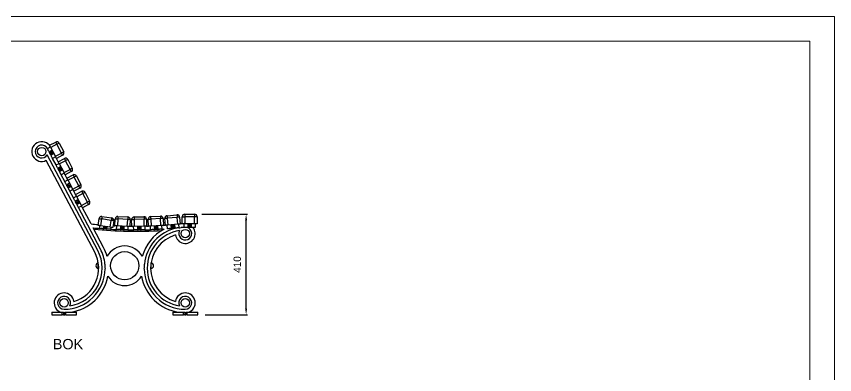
# Model space of a CAD drawing. Header units: millimetres. Extents: x 4278 to 10218, y -3534 to 666.
# Drawn here: x 6910 to 10218, y -782 to 666 of the extents above; entities that cross this region are included whole.
import ezdxf

# ---------------------------------------------------------------- set-up
doc = ezdxf.new("R2010")
doc.units = ezdxf.units.MM
doc.header["$PDSIZE"] = -1
doc.layers.add('tabelka', color=155, linetype='Continuous')
doc.layers.add('WYMIAR', color=96, linetype='Continuous')
doc.dimstyles.new('1-1', dxfattribs={"dimtxt": 30, "dimasz": 25, "dimexe": 6.25, "dimexo": 30, "dimgap": 20.625, "dimtad": 1, "dimdec": 1, "dimtxsty": 'Standard', "dimcen": 0, "dimclrd": 2, "dimclre": 2, "dimclrt": 2, "dimadec": 0, "dimazin": 0, "dimtfac": 1, "dimtdec": 1, "dimtmove": 0, "dimatfit": 3, "dimfxl": 0, "dimarcsym": 0})

# ---------------------------------------------------------------- blocks, each defined once
blk = doc.blocks.new('bok')
at = {"linetype": 'Continuous'}
for p, q in [((-423.7, -509.1), (-398.9, -496)), ((-432.6, -522.3), (-420.2, -515.7)), ((-413.2, -529), (-425.6, -535.5)), ((-394.3, -504.9), (-419, -517.9)), ((-400.4, -553.3), (-419, -517.9)), ((-375.6, -540.2), (-394.3, -504.9)), ((-385.4, -500.2), (-366.8, -535.6)), ((-229, -933.9), (-433, -547.2)), ((-425.6, -535.5), (-424.4, -537.7)), ((-424.4, -537.7), (-412, -531.2)), ((-422.1, -542.2), (-409.7, -535.6)), ((-407.4, -540), (-419.8, -546.6)), ((-419.8, -546.6), (-418.6, -548.8)), ((-418.6, -548.8), (-406.2, -542.3)), ((-399.2, -555.5), (-411.6, -562.1)), ((-397.6, -588.6), (-411.6, -562.1)), ((-400.4, -553.3), (-375.6, -540.2)), ((-370.9, -549.1), (-395.7, -562.2)), ((-388.7, -575.4), (-395.7, -562.2)), ((-241.4, -940.4), (-436.9, -569.8)), ((-397.6, -588.6), (-385.2, -582.1)), ((-388.7, -575.4), (-363.9, -562.4)), ((-359.3, -571.2), (-384, -584.3)), ((-365.4, -619.6), (-384, -584.3)), ((-340.6, -606.6), (-359.3, -571.2)), ((-350.4, -566.5), (-331.8, -601.9)), ((-378.2, -595.3), (-390.6, -601.9)), ((-390.6, -601.9), (-389.4, -604.1)), ((-389.4, -604.1), (-377, -597.5)), ((-387.1, -608.5), (-374.7, -602)), ((-372.4, -606.4), (-384.8, -612.9)), ((-384.8, -612.9), (-383.6, -615.1)), ((-383.6, -615.1), (-371.2, -608.6)), ((-364.2, -621.9), (-376.6, -628.4)), ((-365.4, -619.6), (-340.6, -606.6)), ((-335.9, -615.4), (-360.7, -628.5)), ((-362.6, -654.9), (-376.6, -628.4)), ((-362.6, -654.9), (-350.2, -648.4)), ((-353.7, -641.8), (-360.7, -628.5)), ((-353.7, -641.8), (-328.9, -628.7)), ((-324.3, -637.5), (-349, -650.6)), ((-330.4, -686), (-349, -650.6)), ((-305.6, -672.9), (-324.3, -637.5)), ((-315.4, -632.9), (-296.8, -668.3)), ((-343.2, -661.7), (-355.6, -668.2)), ((-355.6, -668.2), (-354.4, -670.4)), ((-354.4, -670.4), (-342, -663.9)), ((-352.1, -674.8), (-339.7, -668.3)), ((-337.4, -672.7), (-349.8, -679.2)), ((-349.8, -679.2), (-348.6, -681.5)), ((-348.6, -681.5), (-336.2, -674.9)), ((-329.2, -688.2), (-341.6, -694.7)), ((-330.4, -686), (-305.6, -672.9)), ((-301, -681.8), (-325.7, -694.8)), ((-327.6, -721.3), (-341.6, -694.7)), ((-327.6, -721.3), (-315.2, -714.7)), ((-318.7, -708.1), (-325.7, -694.8)), ((-318.7, -708.1), (-294, -695)), ((-289.3, -703.9), (-314.1, -716.9)), ((-295.4, -752.3), (-314.1, -716.9)), ((-270.6, -739.3), (-289.3, -703.9)), ((-280.4, -699.2), (-261.8, -734.6)), ((-308.2, -728), (-320.6, -734.5)), ((-320.6, -734.5), (-319.4, -736.7)), ((-319.4, -736.7), (-307.1, -730.2)), ((-317.1, -741.2), (-304.7, -734.6)), ((-302.4, -739.1), (-314.8, -745.6)), ((-314.8, -745.6), (-313.6, -747.8)), ((-313.6, -747.8), (-301.2, -741.3)), ((-294.2, -754.5), (-306.6, -761.1)), ((-295.4, -752.3), (-270.6, -739.3)), ((-266, -748.1), (-290.7, -761.2)), ((-218.4, -928.3), (-306.6, -761.1)), ((-256.1, -826.7), (-290.7, -761.2)), ((51.3, -793.6), (91.1, -790.2)), ((122.3, -787.8), (162.3, -787.8)), ((122.3, -787.8), (122.3, -797.8)), ((162.3, -787.8), (162.3, -797.8)), ((-227.8, -832.9), (-223.6, -805.2)), ((-213.7, -806.7), (-217.9, -834.4)), ((-174.2, -812.7), (-213.7, -806.7)), ((-212.2, -796.8), (-172.7, -802.8)), ((-178.4, -840.4), (-174.2, -812.7)), ((-164.3, -814.2), (-168.5, -841.9)), ((-159.5, -834.2), (-158, -806.2)), ((-148, -806.8), (-149.5, -834.7)), ((-108.1, -808.8), (-148, -806.8)), ((-147.5, -796.8), (-107.6, -798.8)), ((-109.5, -836.8), (-108.1, -808.8)), ((-98.1, -809.3), (-99.5, -837.3)), ((-91.5, -836.8), (-92, -808.8)), ((-82.1, -798.6), (-42.1, -797.9)), ((-42, -807.9), (-82, -808.6)), ((-82, -808.6), (-81.5, -836.6)), ((-41.5, -835.9), (-42, -807.9)), ((-32, -807.8), (-31.5, -835.8)), ((-23.5, -835.8), (-24.9, -807.9)), ((-15.4, -797.4), (24.6, -795.4)), ((25.1, -805.4), (-14.9, -807.4)), ((-14.9, -807.4), (-13.5, -835.3)), ((26.5, -833.3), (25.1, -805.4)), ((35, -804.9), (36.5, -832.8)), ((44.5, -832.3), (42.1, -804.4)), ((92, -800.2), (52.1, -803.5)), ((52.1, -803.5), (54.5, -831.4)), ((94.3, -828.1), (92, -800.2)), ((101.9, -799.3), (104.3, -827.2)), ((112.3, -825.8), (112.3, -797.8)), ((112.3, -797.8), (122.3, -797.8)), ((122.3, -825.8), (112.3, -825.8)), ((119.8, -840.7), (119.8, -825.8)), ((162.3, -797.8), (122.3, -797.8)), ((122.3, -797.8), (122.3, -825.8)), ((162.3, -825.8), (122.3, -825.8)), ((134.8, -825.8), (134.8, -840.7)), ((137.3, -825.8), (137.3, -840.7)), ((142.3, -840.7), (142.3, -825.8)), ((147.3, -840.7), (147.3, -825.8)), ((149.8, -840.7), (149.8, -825.8)), ((162.3, -825.8), (162.3, -797.8)), ((172.3, -797.8), (162.3, -797.8)), ((172.3, -825.8), (162.3, -825.8)), ((164.8, -825.8), (164.8, -840.7)), ((172.3, -797.8), (172.3, -825.8)), ((-206, -921.7), (-247.7, -842.7)), ((-222.1, -845), (-220.4, -834)), ((-178.4, -840.4), (-217.9, -834.4)), ((-205.6, -836.2), (-207.1, -846.2)), ((-203.1, -836.6), (-204.6, -846.4)), ((-198.2, -837.4), (-199.6, -846.8)), ((-194.7, -847.1), (-193.3, -838.1)), ((-192.2, -847.3), (-190.9, -838.5)), ((-176.1, -840.7), (-177.2, -848.3)), ((-152.7, -849.5), (-152, -834.6)), ((-109.5, -836.8), (-149.5, -834.7)), ((-137, -835.4), (-137.7, -850.1)), ((-134.5, -835.5), (-135.2, -850.2)), ((-130.2, -850.4), (-129.5, -835.8)), ((-129.5, -835.8), (-130.2, -850.4)), ((-130.2, -850.4), (-130.2, -850.4)), ((-125.2, -850.5), (-124.5, -836)), ((-122.7, -850.6), (-122, -836.1)), ((-107, -836.9), (-107.7, -851)), ((-83.7, -851.2), (-84, -836.7)), ((-41.5, -835.9), (-81.5, -836.6)), ((-69, -836.4), (-68.7, -851.3)), ((-66.5, -836.4), (-66.2, -851.2)), ((-61.5, -836.3), (-61.2, -850.7)), ((-61.2, -850.7), (-61.5, -836.3)), ((-61.2, -850.7), (-61.2, -851.2)), ((-56.2, -851.2), (-56.5, -836.2)), ((-53.7, -851.1), (-54, -836.2)), ((-39, -835.9), (-38.7, -850.9)), ((-15.2, -850.2), (-16, -835.5)), ((26.5, -833.3), (-13.5, -835.3)), ((-1, -834.7), (-0.2, -849.6)), ((1.5, -834.6), (2.3, -849.5)), ((6.5, -834.3), (7.2, -849.3)), ((7.2, -849.3), (6.5, -834.3)), ((12.2, -849.1), (11.5, -834.1)), ((14.9, -848.9), (14, -834)), ((29, -833.2), (29.9, -848.1)), ((53.2, -846.5), (52, -831.7)), ((94.3, -828.1), (54.5, -831.4)), ((66.9, -830.4), (68.2, -845.3)), ((69.4, -830.2), (70.7, -845.1)), ((75.7, -844.7), (74.4, -829.8)), ((74.4, -829.8), (75.7, -844.7)), ((80.7, -844.3), (79.4, -829.3)), ((83.4, -844), (81.9, -829.1)), ((96.8, -827.9), (98.3, -842.6)), ((134.8, -840.7), (119.8, -840.7)), ((137.3, -840.7), (134.8, -840.7)), ((142.3, -840.7), (137.3, -840.7)), ((147.3, -840.7), (142.3, -840.7)), ((149.8, -840.7), (147.3, -840.7)), ((164.8, -840.7), (149.8, -840.7)), ((-226.8, -984.7), (-226.8, -984.7)), ((-226.8, -995.7), (-226.8, -984.7)), ((-13.6, -995.7), (-13.6, -984.7)), ((-226.8, -1006.7), (-226.8, -995.7)), ((-226.8, -1006.7), (-225.2, -1006.7)), ((-15.2, -1006.7), (-13.6, -1006.7)), ((-13.6, -1006.7), (-13.6, -995.7)), ((-415.2, -1183.7), (-415.2, -1193.7)), ((-415.2, -1183.7), (-372.7, -1183.7)), ((-372.7, -1193.7), (-372.7, -1183.7)), ((-372.7, -1183.7), (-367.7, -1183.7)), ((-367.7, -1183.7), (-367.7, -1193.7)), ((-362.7, -1193.7), (-362.7, -1183.7)), ((-362.7, -1183.7), (-357.7, -1183.7)), ((-357.7, -1183.7), (-315.2, -1183.7)), ((-357.7, -1193.7), (-357.7, -1183.7)), ((-315.2, -1193.7), (-315.2, -1183.7)), ((74.8, -1183.7), (74.8, -1193.7)), ((74.8, -1183.7), (117.3, -1183.7)), ((117.3, -1193.7), (117.3, -1183.7)), ((117.3, -1183.7), (122.3, -1183.7)), ((122.3, -1183.7), (122.3, -1193.7)), ((127.3, -1193.7), (127.3, -1183.7)), ((127.3, -1183.7), (132.3, -1183.7)), ((132.3, -1183.7), (174.8, -1183.7)), ((132.3, -1193.7), (132.3, -1183.7)), ((174.8, -1193.7), (174.8, -1183.7)), ((-415.2, -1193.7), (-372.7, -1193.7)), ((-367.7, -1193.7), (-372.7, -1193.7)), ((-367.7, -1193.7), (-362.7, -1193.7)), ((-357.7, -1193.7), (-362.7, -1193.7)), ((-357.7, -1193.7), (-315.2, -1193.7)), ((74.8, -1193.7), (117.3, -1193.7)), ((122.3, -1193.7), (117.3, -1193.7)), ((122.3, -1193.7), (127.3, -1193.7)), ((132.3, -1193.7), (127.3, -1193.7)), ((132.3, -1193.7), (174.8, -1193.7))]:
    blk.add_line(p, q, dxfattribs=at)
at = {"linetype": 'Continuous', "flags": 128}
for points in [[(-398.9, -496), (-398.9, -496.2), (-398.6, -496.7), (-398.2, -497.5), (-397.6, -498.6), (-396.9, -500), (-396.1, -501.5), (-395.2, -503.1), (-394.3, -504.9)], [(-425.6, -535.5), (-426.7, -533.4), (-427.8, -531.4), (-428.8, -529.5), (-429.7, -527.7), (-430.5, -526.1), (-431.3, -524.8), (-431.8, -523.7), (-432.2, -522.9), (-432.5, -522.4), (-432.6, -522.3)], [(-419, -517.9), (-420, -516.2), (-420.8, -514.6), (-421.6, -513), (-422.3, -511.7), (-422.9, -510.6), (-423.4, -509.8), (-423.6, -509.3), (-423.7, -509.1)], [(-385.4, -500.2), (-385.6, -500.3), (-386.1, -500.6), (-386.9, -501), (-388, -501.6), (-389.4, -502.3), (-390.9, -503.1), (-392.5, -504), (-394.3, -504.9)], [(-422.1, -542.2), (-422.5, -541.3), (-423, -540.5), (-423.4, -539.7), (-423.7, -539), (-424, -538.5), (-424.2, -538.1), (-424.4, -537.8), (-424.4, -537.7)], [(-419.8, -546.6), (-419.8, -546.5), (-419.9, -546.2), (-420.2, -545.8), (-420.4, -545.3), (-420.8, -544.6), (-421.2, -543.9), (-421.6, -543), (-422.1, -542.2)], [(-411.6, -562.1), (-411.7, -561.9), (-411.9, -561.4), (-412.4, -560.6), (-412.9, -559.5), (-413.6, -558.2), (-414.5, -556.6), (-415.4, -554.8), (-416.4, -552.9), (-417.5, -550.9), (-418.6, -548.8)], [(-395.7, -562.2), (-395.8, -562), (-396.1, -561.5), (-396.5, -560.7), (-397.1, -559.6), (-397.8, -558.2), (-398.6, -556.7), (-399.5, -555), (-400.4, -553.3)], [(-366.8, -535.6), (-366.9, -535.7), (-367.4, -535.9), (-368.3, -536.4), (-369.4, -536.9), (-370.7, -537.7), (-372.2, -538.5), (-373.9, -539.3), (-375.6, -540.2)], [(-370.9, -549.1), (-371, -548.9), (-371.3, -548.4), (-371.7, -547.6), (-372.3, -546.5), (-373, -545.2), (-373.8, -543.6), (-374.7, -542), (-375.6, -540.2)], [(-390.6, -601.9), (-391.7, -599.8), (-392.8, -597.8), (-393.8, -595.8), (-394.7, -594.1), (-395.5, -592.5), (-396.3, -591.1), (-396.8, -590), (-397.2, -589.2), (-397.5, -588.8), (-397.6, -588.6)], [(-384, -584.3), (-385, -582.5), (-385.8, -580.9), (-386.6, -579.4), (-387.3, -578), (-387.9, -576.9), (-388.4, -576.1), (-388.6, -575.6), (-388.7, -575.4)], [(-363.9, -562.4), (-363.9, -562.5), (-363.6, -563), (-363.2, -563.9), (-362.6, -565), (-361.9, -566.3), (-361.1, -567.8), (-360.2, -569.5), (-359.3, -571.2)], [(-350.4, -566.5), (-350.6, -566.6), (-351.1, -566.9), (-351.9, -567.3), (-353, -567.9), (-354.4, -568.6), (-355.9, -569.4), (-357.6, -570.3), (-359.3, -571.2)], [(-387.1, -608.5), (-387.5, -607.6), (-388, -606.8), (-388.4, -606), (-388.7, -605.4), (-389, -604.8), (-389.2, -604.4), (-389.4, -604.2), (-389.4, -604.1)], [(-384.8, -612.9), (-384.8, -612.8), (-384.9, -612.6), (-385.2, -612.2), (-385.4, -611.6), (-385.8, -610.9), (-386.2, -610.2), (-386.6, -609.4), (-387.1, -608.5)], [(-376.6, -628.4), (-376.7, -628.2), (-376.9, -627.7), (-377.4, -626.9), (-377.9, -625.9), (-378.6, -624.5), (-379.5, -622.9), (-380.4, -621.1), (-381.4, -619.2), (-382.5, -617.2), (-383.6, -615.1)], [(-360.7, -628.5), (-360.8, -628.3), (-361.1, -627.8), (-361.5, -627), (-362.1, -625.9), (-362.8, -624.6), (-363.6, -623), (-364.5, -621.4), (-365.4, -619.6)], [(-331.8, -601.9), (-331.9, -602), (-332.4, -602.3), (-333.3, -602.7), (-334.4, -603.3), (-335.7, -604), (-337.2, -604.8), (-338.9, -605.7), (-340.6, -606.6)], [(-335.9, -615.4), (-336, -615.3), (-336.3, -614.8), (-336.7, -613.9), (-337.3, -612.8), (-338, -611.5), (-338.8, -610), (-339.7, -608.3), (-340.6, -606.6)], [(-355.6, -668.2), (-356.7, -666.1), (-357.8, -664.1), (-358.8, -662.2), (-359.7, -660.4), (-360.5, -658.8), (-361.3, -657.5), (-361.8, -656.4), (-362.3, -655.6), (-362.5, -655.1), (-362.6, -654.9)], [(-349, -650.6), (-350, -648.9), (-350.8, -647.2), (-351.6, -645.7), (-352.3, -644.4), (-352.9, -643.3), (-353.4, -642.4), (-353.6, -641.9), (-353.7, -641.8)], [(-328.9, -628.7), (-328.9, -628.9), (-328.6, -629.4), (-328.2, -630.2), (-327.6, -631.3), (-326.9, -632.6), (-326.1, -634.2), (-325.2, -635.8), (-324.3, -637.5)], [(-315.4, -632.9), (-315.6, -633), (-316.1, -633.2), (-316.9, -633.7), (-318, -634.2), (-319.4, -634.9), (-320.9, -635.8), (-322.6, -636.6), (-324.3, -637.5)], [(-352.1, -674.8), (-352.6, -674), (-353, -673.1), (-353.4, -672.4), (-353.7, -671.7), (-354, -671.1), (-354.3, -670.7), (-354.4, -670.5), (-354.4, -670.4)], [(-349.8, -679.2), (-349.8, -679.2), (-349.9, -678.9), (-350.2, -678.5), (-350.4, -678), (-350.8, -677.3), (-351.2, -676.5), (-351.6, -675.7), (-352.1, -674.8)], [(-341.6, -694.7), (-341.7, -694.6), (-341.9, -694.1), (-342.4, -693.3), (-342.9, -692.2), (-343.6, -690.8), (-344.5, -689.3), (-345.4, -687.5), (-346.4, -685.6), (-347.5, -683.5), (-348.6, -681.5)], [(-325.7, -694.8), (-325.8, -694.7), (-326.1, -694.2), (-326.5, -693.3), (-327.1, -692.2), (-327.8, -690.9), (-328.6, -689.4), (-329.5, -687.7), (-330.4, -686)], [(-296.8, -668.3), (-296.9, -668.3), (-297.4, -668.6), (-298.3, -669), (-299.4, -669.6), (-300.7, -670.3), (-302.2, -671.1), (-303.9, -672), (-305.6, -672.9)], [(-301, -681.8), (-301, -681.6), (-301.3, -681.1), (-301.7, -680.3), (-302.3, -679.2), (-303, -677.8), (-303.8, -676.3), (-304.7, -674.6), (-305.6, -672.9)], [(-320.6, -734.5), (-321.7, -732.5), (-322.8, -730.4), (-323.8, -728.5), (-324.7, -726.7), (-325.5, -725.1), (-326.3, -723.8), (-326.8, -722.7), (-327.3, -721.9), (-327.5, -721.4), (-327.6, -721.3)], [(-314.1, -716.9), (-315, -715.2), (-315.8, -713.6), (-316.6, -712), (-317.3, -710.7), (-317.9, -709.6), (-318.4, -708.8), (-318.6, -708.3), (-318.7, -708.1)], [(-294, -695), (-293.9, -695.2), (-293.6, -695.7), (-293.2, -696.5), (-292.6, -697.6), (-291.9, -699), (-291.1, -700.5), (-290.2, -702.1), (-289.3, -703.9)], [(-280.4, -699.2), (-280.6, -699.3), (-281.1, -699.6), (-281.9, -700), (-283, -700.6), (-284.4, -701.3), (-285.9, -702.1), (-287.6, -703), (-289.3, -703.9)], [(-317.1, -741.2), (-317.6, -740.3), (-318, -739.5), (-318.4, -738.7), (-318.7, -738), (-319, -737.5), (-319.3, -737.1), (-319.4, -736.8), (-319.4, -736.7)], [(-314.8, -745.6), (-314.8, -745.5), (-314.9, -745.2), (-315.2, -744.8), (-315.5, -744.3), (-315.8, -743.6), (-316.2, -742.9), (-316.6, -742), (-317.1, -741.2)], [(-306.6, -761.1), (-306.7, -760.9), (-306.9, -760.4), (-307.4, -759.6), (-307.9, -758.5), (-308.7, -757.2), (-309.5, -755.6), (-310.4, -753.8), (-311.4, -751.9), (-312.5, -749.9), (-313.6, -747.8)], [(-290.7, -761.2), (-290.8, -761), (-291.1, -760.5), (-291.5, -759.7), (-292.1, -758.6), (-292.8, -757.2), (-293.6, -755.7), (-294.5, -754), (-295.4, -752.3)], [(-261.8, -734.6), (-261.9, -734.7), (-262.4, -734.9), (-263.3, -735.4), (-264.4, -736), (-265.7, -736.7), (-267.2, -737.5), (-268.9, -738.3), (-270.6, -739.3)], [(-266, -748.1), (-266, -747.9), (-266.3, -747.4), (-266.7, -746.6), (-267.3, -745.5), (-268, -744.2), (-268.8, -742.6), (-269.7, -741), (-270.6, -739.3)], [(51.3, -793.6), (51.3, -793.8), (51.3, -794.3), (51.4, -795.3), (51.5, -796.5), (51.6, -798), (51.8, -799.7), (51.9, -801.6), (52.1, -803.5)], [(91.1, -790.2), (91.1, -790.4), (91.2, -791), (91.3, -791.9), (91.4, -793.1), (91.5, -794.6), (91.6, -796.4), (91.8, -798.2), (92, -800.2)], [(-223.6, -805.2), (-223.4, -805.2), (-222.8, -805.3), (-221.9, -805.4), (-220.7, -805.6), (-219.2, -805.8), (-217.5, -806.1), (-215.6, -806.4), (-213.7, -806.7)], [(-212.2, -796.8), (-212.2, -797), (-212.3, -797.5), (-212.5, -798.5), (-212.6, -799.7), (-212.9, -801.2), (-213.1, -802.9), (-213.4, -804.8), (-213.7, -806.7)], [(-172.7, -802.8), (-172.7, -803), (-172.8, -803.6), (-172.9, -804.5), (-173.1, -805.7), (-173.3, -807.2), (-173.6, -808.9), (-173.9, -810.8), (-174.2, -812.7)], [(-164.3, -814.2), (-164.5, -814.2), (-165, -814.1), (-165.9, -814), (-167.2, -813.8), (-168.7, -813.5), (-170.4, -813.3), (-172.2, -813), (-174.2, -812.7)], [(-158, -806.2), (-157.8, -806.2), (-157.3, -806.3), (-156.3, -806.3), (-155.1, -806.4), (-153.6, -806.5), (-151.9, -806.6), (-150, -806.7), (-148, -806.8)], [(-147.5, -796.8), (-147.5, -797), (-147.6, -797.5), (-147.6, -798.4), (-147.7, -799.7), (-147.8, -801.2), (-147.8, -802.9), (-147.9, -804.8), (-148, -806.8)], [(-107.6, -798.8), (-107.6, -799), (-107.6, -799.6), (-107.7, -800.5), (-107.7, -801.7), (-107.8, -803.2), (-107.9, -805), (-108, -806.8), (-108.1, -808.8)], [(-98.1, -809.3), (-98.3, -809.3), (-98.9, -809.3), (-99.8, -809.2), (-101, -809.2), (-102.5, -809.1), (-104.3, -809), (-106.1, -808.9), (-108.1, -808.8)], [(-92, -808.8), (-91.8, -808.8), (-91.2, -808.8), (-90.3, -808.8), (-89, -808.7), (-87.5, -808.7), (-85.8, -808.7), (-83.9, -808.7), (-82, -808.6)], [(-82.1, -798.6), (-82.1, -798.8), (-82.1, -799.4), (-82.1, -800.3), (-82.1, -801.6), (-82, -803.1), (-82, -804.8), (-82, -806.7), (-82, -808.6)], [(-42.1, -797.9), (-42.1, -798.1), (-42.1, -798.7), (-42.1, -799.6), (-42.1, -800.9), (-42.1, -802.4), (-42, -804.1), (-42, -806), (-42, -807.9)], [(-32, -807.8), (-32.2, -807.8), (-32.7, -807.8), (-33.6, -807.8), (-34.9, -807.8), (-36.4, -807.9), (-38.1, -807.9), (-40, -807.9), (-42, -807.9)], [(-24.9, -807.9), (-24.7, -807.9), (-24.1, -807.8), (-23.2, -807.8), (-21.9, -807.7), (-20.4, -807.7), (-18.7, -807.6), (-16.8, -807.5), (-14.9, -807.4)], [(-15.4, -797.4), (-15.4, -797.6), (-15.4, -798.2), (-15.3, -799.1), (-15.2, -800.3), (-15.2, -801.8), (-15.1, -803.6), (-15, -805.4), (-14.9, -807.4)], [(24.6, -795.4), (24.6, -795.6), (24.6, -796.1), (24.6, -797.1), (24.7, -798.3), (24.8, -799.8), (24.9, -801.5), (25, -803.4), (25.1, -805.4)], [(35, -804.9), (34.9, -804.9), (34.3, -804.9), (33.4, -804.9), (32.1, -805), (30.6, -805.1), (28.9, -805.2), (27, -805.3), (25.1, -805.4)], [(42.1, -804.4), (42.3, -804.4), (42.9, -804.3), (43.8, -804.2), (45.1, -804.1), (46.6, -804), (48.3, -803.9), (50.2, -803.7), (52.1, -803.5)], [(101.9, -799.3), (101.7, -799.4), (101.2, -799.4), (100.3, -799.5), (99, -799.6), (97.5, -799.7), (95.8, -799.9), (93.9, -800), (92, -800.2)], [(105.9, -826.7), (104.7, -826.8), (104.3, -826.9)], [(-217.9, -834.4), (-219.9, -834.1), (-221.7, -833.8), (-223.4, -833.5), (-224.9, -833.3), (-226.1, -833.1), (-227.1, -833), (-227.6, -832.9), (-227.8, -832.9)], [(-168.5, -841.9), (-168.7, -841.9), (-169.3, -841.8), (-170.2, -841.6), (-171.4, -841.4), (-172.9, -841.2), (-174.6, -841), (-176.5, -840.7), (-178.4, -840.4)], [(-149.5, -834.7), (-151.4, -834.6), (-153.3, -834.5), (-155, -834.4), (-156.5, -834.4), (-157.8, -834.3), (-158.7, -834.2), (-159.3, -834.2), (-159.5, -834.2)], [(-99.5, -837.3), (-99.7, -837.3), (-100.3, -837.2), (-101.2, -837.2), (-102.5, -837.1), (-104, -837), (-105.7, -837), (-107.6, -836.9), (-109.5, -836.8)], [(-81.5, -836.6), (-83.4, -836.7), (-85.3, -836.7), (-87, -836.7), (-88.5, -836.7), (-89.8, -836.8), (-90.7, -836.8), (-91.3, -836.8), (-91.5, -836.8)], [(-31.5, -835.8), (-31.7, -835.8), (-32.2, -835.8), (-33.2, -835.8), (-34.4, -835.8), (-35.9, -835.8), (-37.7, -835.9), (-39.5, -835.9), (-41.5, -835.9)], [(-13.5, -835.3), (-15.4, -835.4), (-17.3, -835.5), (-19, -835.6), (-20.5, -835.7), (-21.8, -835.8), (-22.7, -835.8), (-23.3, -835.8), (-23.5, -835.8)], [(7.2, -849.3), (7.2, -849.3), (7.2, -849.3), (7.2, -849.3), (7.2, -849.3), (7.2, -849.3), (7.2, -849.3), (7.2, -849.3), (7.2, -849.3)], [(36.5, -832.8), (36.3, -832.8), (35.7, -832.9), (34.8, -832.9), (33.5, -833), (32, -833), (30.3, -833.1), (28.4, -833.2), (26.5, -833.3)], [(54.5, -831.4), (52.5, -831.6), (50.6, -831.8), (48.9, -831.9), (47.4, -832), (46.2, -832.1), (45.3, -832.2), (44.7, -832.3), (44.5, -832.3)], [(104.3, -827.2), (104.1, -827.3), (103.5, -827.3), (102.6, -827.4), (101.4, -827.5), (99.9, -827.6), (98.1, -827.8), (96.3, -827.9), (94.3, -828.1)]]:
    blk.add_lwpolyline(points, dxfattribs=at)
at = {"linetype": 'Continuous'}
for centre, radius in [((-455.6, -534.4), 17), ((124.8, -865.7), 17), ((-120.2, -995.7), 57), ((-365.2, -1145.7), 17), ((124.8, -1145.7), 17)]:
    blk.add_circle(centre, radius, dxfattribs=at)
for centre, radius, start, end in [((-455.6, -534.4), 40, 27.8153, 297.8153), ((-394.3, -504.9), 10, 27.8153, 117.8153), ((-455.6, -534.4), 26, 27.8153, 330.3943), ((-375.6, -540.2), 10, 297.8153, 27.8153), ((-359.3, -571.2), 10, 27.8153, 117.8153), ((-340.6, -606.6), 10, 297.8153, 27.8153), ((-324.3, -637.5), 10, 27.8153, 117.8153), ((-305.6, -672.9), 10, 297.8153, 27.8153), ((-289.3, -703.9), 10, 27.8153, 117.8153), ((-270.6, -739.3), 10, 297.8153, 27.8153), ((52.1, -803.5), 10, 94.8167, 184.8167), ((92, -800.2), 10, 4.8167, 94.8167), ((122.3, -797.8), 10, 90, 180), ((162.3, -797.8), 10, 0, 90), ((-75.1, 885.1), 1721.4, 263.9643, 264.9282), ((-213.7, -806.7), 10, 81.3431, 171.3431), ((-174.2, -812.7), 10, 351.3431, 81.3431), ((-148, -806.8), 10, 87.0671, 177.0671), ((-108.1, -808.8), 10, 357.0671, 87.0671), ((-82, -808.6), 10, 90.9735, 180.9735), ((-42, -807.9), 10, 0.9735, 90.9735), ((-14.9, -807.4), 10, 92.8844, 182.8844), ((25.1, -805.4), 10, 2.8844, 92.8844), ((124.8, -1005.7), 180, 91.5918, 96.0357), ((-75.1, 885.1), 1736.4, 264.2957, 265.1452), ((-75.1, 885.1), 1741.4, 264.4046, 273.4389), ((-75.1, 885.1), 1736.4, 265.6414, 265.7226), ((-75.1, 885.1), 1736.4, 266.0527, 266.1332), ((-75.1, 885.1), 1736.4, 266.6301, 267.4386), ((-75.1, 885.1), 1721.4, 266.9318, 267.1922), ((-75.1, 885.1), 1736.4, 267.9336, 268.016), ((-75.1, 885.1), 1736.4, 268.3468, 268.4291), ((-75.1, 885.1), 1736.4, 268.9242, 269.7162), ((-75.1, 885.1), 1721.4, 269.1897, 269.4556), ((-75.1, 885.1), 1736.4, 270.2113, 270.2937), ((-75.1, 885.1), 1736.4, 270.6237, 270.7063), ((124.8, -1005.7), 180, 118.4836, 164.9958), ((124.8, -1005.7), 166, 102.0475, 174.4653), ((-75.1, 885.1), 1736.4, 271.2012, 271.977), ((-75.1, 885.1), 1721.4, 271.4529, 271.7194), ((124.8, -1005.7), 154, 98.557, 261.443), ((-75.1, 885.1), 1736.4, 272.472, 272.5544), ((-75.1, 885.1), 1736.4, 272.8844, 272.9719), ((-75.1, 885.1), 1736.4, 273.4669, 273.7671), ((-75.1, 885.1), 1721.4, 273.7166, 273.9845), ((-75.1, 885.1), 1736.4, 274.7342, 274.8167), ((-75.1, 885.1), 1736.4, 275.1496, 275.2371), ((124.8, -865.7), 40, 188.2132, 38.6822), ((-75.1, 885.1), 1736.4, 275.7321, 276.0357), ((124.8, -865.7), 26, 151.8015, 74.0576), ((124.8, -1005.7), 165, 90, 96.0357), ((124.8, -1005.7), 140, 106.4264, 253.5736), ((-365.2, -1005.7), 180, 15.0042, 27.8153), ((-120.2, -995.7), 80, 27.226, 152.774), ((-365.2, -1005.7), 154, 278.557, 27.8153), ((-365.2, -1005.7), 140, 286.4264, 27.8153), ((-365.2, -1005.7), 166, 5.5347, 27.8153), ((-225.8, -995.7), 11.1, 95.4526, 264.5474), ((-120.2, -995.7), 80, 175.6913, 188.9833), ((-120.2, -995.7), 80, 351.0167, 4.3087), ((-14.7, -995.7), 11.1, 0, 84.5474), ((-365.2, -1005.7), 166, 270, 359.1399), ((124.8, -1005.7), 166, 180.8601, 270), ((-14.7, -995.7), 11.1, 275.4526, 0), ((-365.2, -1005.7), 180, 278.5491, 349.6704), ((-120.2, -995.7), 80, 211.9006, 328.0994), ((124.8, -1005.7), 180, 190.3296, 261.4509), ((-365.2, -1145.7), 40, 8.2132, 251.8051), ((-365.2, -1145.7), 26, 331.8015, 270), ((124.8, -1145.7), 40, 288.1949, 171.7868), ((124.8, -1145.7), 26, 270, 208.1985)]:
    blk.add_arc(centre, radius, start, end, dxfattribs=at)
for points, knots in [([(-207.1, -846.2), (-207.9, -846.2), (-209.6, -846), (-212.1, -845.9), (-214.4, -845.7), (-216.5, -845.5), (-218.4, -845.3), (-219.9, -845.2), (-221, -845.1), (-221.9, -845.1), (-222, -845), (-222.1, -845)], [0, 0, 0, 0, 0.107745, 0.21549, 0.323241, 0.430993, 0.538587, 0.646178, 0.753511, 0.860844, 1, 1, 1, 1]), ([(-199.6, -846.8), (-200.2, -846.8), (-201.3, -846.7), (-202.8, -846.6), (-204, -846.5), (-204.6, -846.4), (-204.6, -846.4), (-204.6, -846.4)], [0, 0, 0, 0, 0.215521, 0.431056, 0.646263, 0.860841, 1, 1, 1, 1]), ([(-194.7, -847.1), (-194.7, -847.1), (-194.8, -847.1), (-195.7, -847.1), (-197, -847), (-198.3, -846.9), (-199.3, -846.8), (-199.6, -846.8)], [0, 0, 0, 0, 0.214578, 0.429136, 0.644027, 0.859604, 1, 1, 1, 1]), ([(-177.2, -848.3), (-177.2, -848.3), (-177.3, -848.3), (-178, -848.2), (-179, -848.2), (-180.4, -848.1), (-182.1, -848), (-184.2, -847.8), (-186.4, -847.7), (-189.1, -847.5), (-191.1, -847.4), (-192.2, -847.3)], [0, 0, 0, 0, 0.105338, 0.213736, 0.319075, 0.427454, 0.533008, 0.641599, 0.747567, 0.856589, 1, 1, 1, 1]), ([(-137.7, -850.1), (-138.6, -850.1), (-140.3, -850), (-142.7, -849.9), (-145, -849.9), (-147.2, -849.8), (-149, -849.7), (-150.5, -849.6), (-151.7, -849.6), (-152.5, -849.5), (-152.7, -849.5), (-152.7, -849.5)], [0, 0, 0, 0, 0.107407, 0.214813, 0.322221, 0.429628, 0.537026, 0.644426, 0.75182, 0.859214, 1, 1, 1, 1]), ([(-130.2, -850.4), (-130.8, -850.4), (-131.9, -850.3), (-133.4, -850.3), (-134.6, -850.2), (-135.2, -850.2), (-135.2, -850.2), (-135.2, -850.2)], [0, 0, 0, 0, 0.214739, 0.429479, 0.644195, 0.858884, 1, 1, 1, 1]), ([(-125.2, -850.5), (-125.3, -850.5), (-125.4, -850.5), (-126.3, -850.5), (-127.5, -850.5), (-128.9, -850.4), (-129.9, -850.4), (-130.2, -850.4)], [0, 0, 0, 0, 0.214638, 0.429282, 0.643943, 0.858648, 1, 1, 1, 1]), ([(-107.7, -851), (-107.8, -851), (-107.9, -851), (-108.5, -850.9), (-109.5, -850.9), (-111, -850.9), (-112.7, -850.9), (-114.7, -850.8), (-117, -850.8), (-119.7, -850.7), (-121.6, -850.6), (-122.7, -850.6)], [0, 0, 0, 0, 0.107348, 0.214694, 0.32204, 0.429385, 0.536757, 0.644128, 0.751546, 0.858962, 1, 1, 1, 1]), ([(-68.7, -851.3), (-69.6, -851.3), (-71.3, -851.3), (-73.7, -851.3), (-76, -851.3), (-78.1, -851.3), (-80, -851.3), (-81.5, -851.3), (-82.7, -851.2), (-83.5, -851.2), (-83.7, -851.2), (-83.7, -851.2)], [0, 0, 0, 0, 0.1074141, 0.2148289, 0.3222434, 0.4296576, 0.5370737, 0.6444898, 0.7518951, 0.8592996, 1, 1, 1, 1]), ([(-61.2, -851.2), (-61.4, -851.2), (-62.2, -851.2), (-63.5, -851.2), (-64.9, -851.2), (-65.8, -851.2), (-66.2, -851.2), (-66.2, -851.2), (-66.2, -851.2)], [0, 0, 0, 0, 0.07781, 0.29247, 0.507134, 0.721789, 0.936435, 1, 1, 1, 1]), ([(-56.2, -851.2), (-56.3, -851.2), (-56.4, -851.2), (-57.3, -851.2), (-58.5, -851.2), (-59.9, -851.2), (-60.9, -851.2), (-61.2, -851.2)], [0, 0, 0, 0, 0.214686, 0.429376, 0.644066, 0.858759, 1, 1, 1, 1]), ([(-38.7, -850.9), (-38.8, -850.9), (-38.9, -850.9), (-39.5, -850.9), (-40.5, -850.9), (-42, -850.9), (-43.7, -851), (-45.7, -851), (-48, -851.1), (-50.7, -851.1), (-52.6, -851.1), (-53.7, -851.1)], [0, 0, 0, 0, 0.1073985, 0.214799, 0.3221977, 0.4295989, 0.5369982, 0.6443991, 0.7517979, 0.8591971, 1, 1, 1, 1]), ([(-0.2, -849.6), (-1.1, -849.7), (-2.8, -849.8), (-5.2, -849.9), (-7.5, -849.9), (-9.7, -850), (-11.5, -850.1), (-13, -850.2), (-14.2, -850.2), (-15, -850.2), (-15.2, -850.2), (-15.2, -850.2)], [0, 0, 0, 0, 0.1074035, 0.2148074, 0.3222105, 0.4296146, 0.5370212, 0.6444278, 0.7518314, 0.8592344, 1, 1, 1, 1]), ([(7.2, -849.3), (6.7, -849.3), (5.6, -849.4), (4.1, -849.5), (2.9, -849.5), (2.3, -849.5), (2.3, -849.5), (2.3, -849.5)], [0, 0, 0, 0, 0.214695, 0.42939, 0.644089, 0.85878, 1, 1, 1, 1]), ([(12.2, -849.1), (12.2, -849.1), (12.1, -849.1), (11.2, -849.1), (10, -849.2), (8.5, -849.2), (7.6, -849.3), (7.2, -849.3)], [0, 0, 0, 0, 0.214696, 0.429388, 0.64408, 0.858774, 1, 1, 1, 1]), ([(29.9, -848.1), (29.8, -848.1), (29.7, -848.1), (29.1, -848.1), (28.1, -848.2), (26.6, -848.3), (24.9, -848.4), (22.9, -848.5), (20.6, -848.6), (17.9, -848.8), (16, -848.9), (14.9, -848.9)], [0, 0, 0, 0, 0.1074, 0.214798, 0.322198, 0.429597, 0.536996, 0.644394, 0.751792, 0.85919, 1, 1, 1, 1]), ([(68.2, -845.3), (67.3, -845.4), (65.7, -845.5), (63.2, -845.7), (60.9, -845.9), (58.8, -846.1), (57, -846.2), (55.4, -846.3), (54.3, -846.4), (53.4, -846.5), (53.3, -846.5), (53.2, -846.5)], [0, 0, 0, 0, 0.107398, 0.214796, 0.322194, 0.429591, 0.536992, 0.644393, 0.751796, 0.859198, 1, 1, 1, 1]), ([(75.7, -844.7), (75.1, -844.8), (74, -844.9), (72.5, -845), (71.4, -845.1), (70.8, -845.1), (70.7, -845.1), (70.7, -845.1)], [0, 0, 0, 0, 0.214694, 0.429388, 0.644081, 0.858771, 1, 1, 1, 1]), ([(80.7, -844.3), (80.7, -844.3), (80.6, -844.3), (79.7, -844.3), (78.4, -844.5), (77, -844.6), (76.1, -844.7), (75.7, -844.7)], [0, 0, 0, 0, 0.214696, 0.429387, 0.644079, 0.858773, 1, 1, 1, 1]), ([(98.3, -842.6), (98.3, -842.6), (98.2, -842.6), (97.5, -842.7), (96.5, -842.8), (95.1, -842.9), (93.3, -843.1), (91.3, -843.3), (89.1, -843.5), (86.4, -843.7), (84.5, -843.9), (83.4, -844)], [0, 0, 0, 0, 0.105865, 0.214799, 0.320666, 0.4296, 0.535464, 0.644399, 0.750262, 0.859196, 1, 1, 1, 1])]:
    blk.add_open_spline(points, degree=3, knots=knots, dxfattribs=at)
blk = doc.blocks.new('*D9')
at = {"layer": 'Defpoints', "color": 0}
for p in [(7630.7, -134.1), (7839, -134.1), (7643.2, -540.1)]:
    blk.add_point(p, dxfattribs=at)
at = {"layer": 'WYMIAR', "color": 2, "lineweight": -2}
for p, q in [((7660.7, -134.1), (7845.2, -134.1)), ((7839, -515.1), (7839, -159.1)), ((7673.2, -540.1), (7845.2, -540.1))]:
    blk.add_line(p, q, dxfattribs=at)
at = {"layer": 'WYMIAR', "color": 2}
for points in [[(7834.8, -159.1), (7843.1, -159.1), (7839, -134.1)], [(7834.8, -515.1), (7843.1, -515.1), (7839, -540.1)]]:
    blk.add_solid(points, dxfattribs=at)
at = {"layer": 'WYMIAR', "color": 2, "insert": (7803.3, -337.1), "char_height": 30, "attachment_point": 5, "rotation": 90}
blk.add_mtext('410', dxfattribs=at)

msp = doc.modelspace()

# ---------------------------------------------------------------- linework, layer by layer
at = {"layer": 'tabelka', "lineweight": 5}
for points in [[(4277.57, 665.74), (10217.57, 665.74), (10217.57, -3534.26), (4277.57, -3534.26)], [(4377.57, 565.74), (10117.57, 565.74), (10117.57, -3434.26), (4377.57, -3434.26)]]:
    msp.add_lwpolyline(points, close=True, dxfattribs=at)

# ---------------------------------------------------------------- block references
msp.add_blockref('bok', (7468.46, 653.67))

# ---------------------------------------------------------------- texts
at = {"layer": 'WYMIAR', "insert": (7057.77, -638.11), "char_height": 41.5951, "width": 196.5247, "attachment_point": 1}
msp.add_mtext('{\\f@Arial Unicode MS|b0|i0|c238|p34;BOK}', dxfattribs=at)

# ---------------------------------------------------------------- dimensions: what is measured, and where the dimension line sits
at = {"layer": 'WYMIAR'}
dim = msp.add_linear_dim(base=(7838.97, -134.12), p1=(7643.25, -540.05), p2=(7630.75, -134.12), angle=90, text='410', dimstyle='1-1', dxfattribs=at)
dim.commit()
dim.dimension.update_dxf_attribs({"geometry": '*D9', "text_midpoint": (7803.34, -337.09)})

doc.saveas('drawing.dxf')
